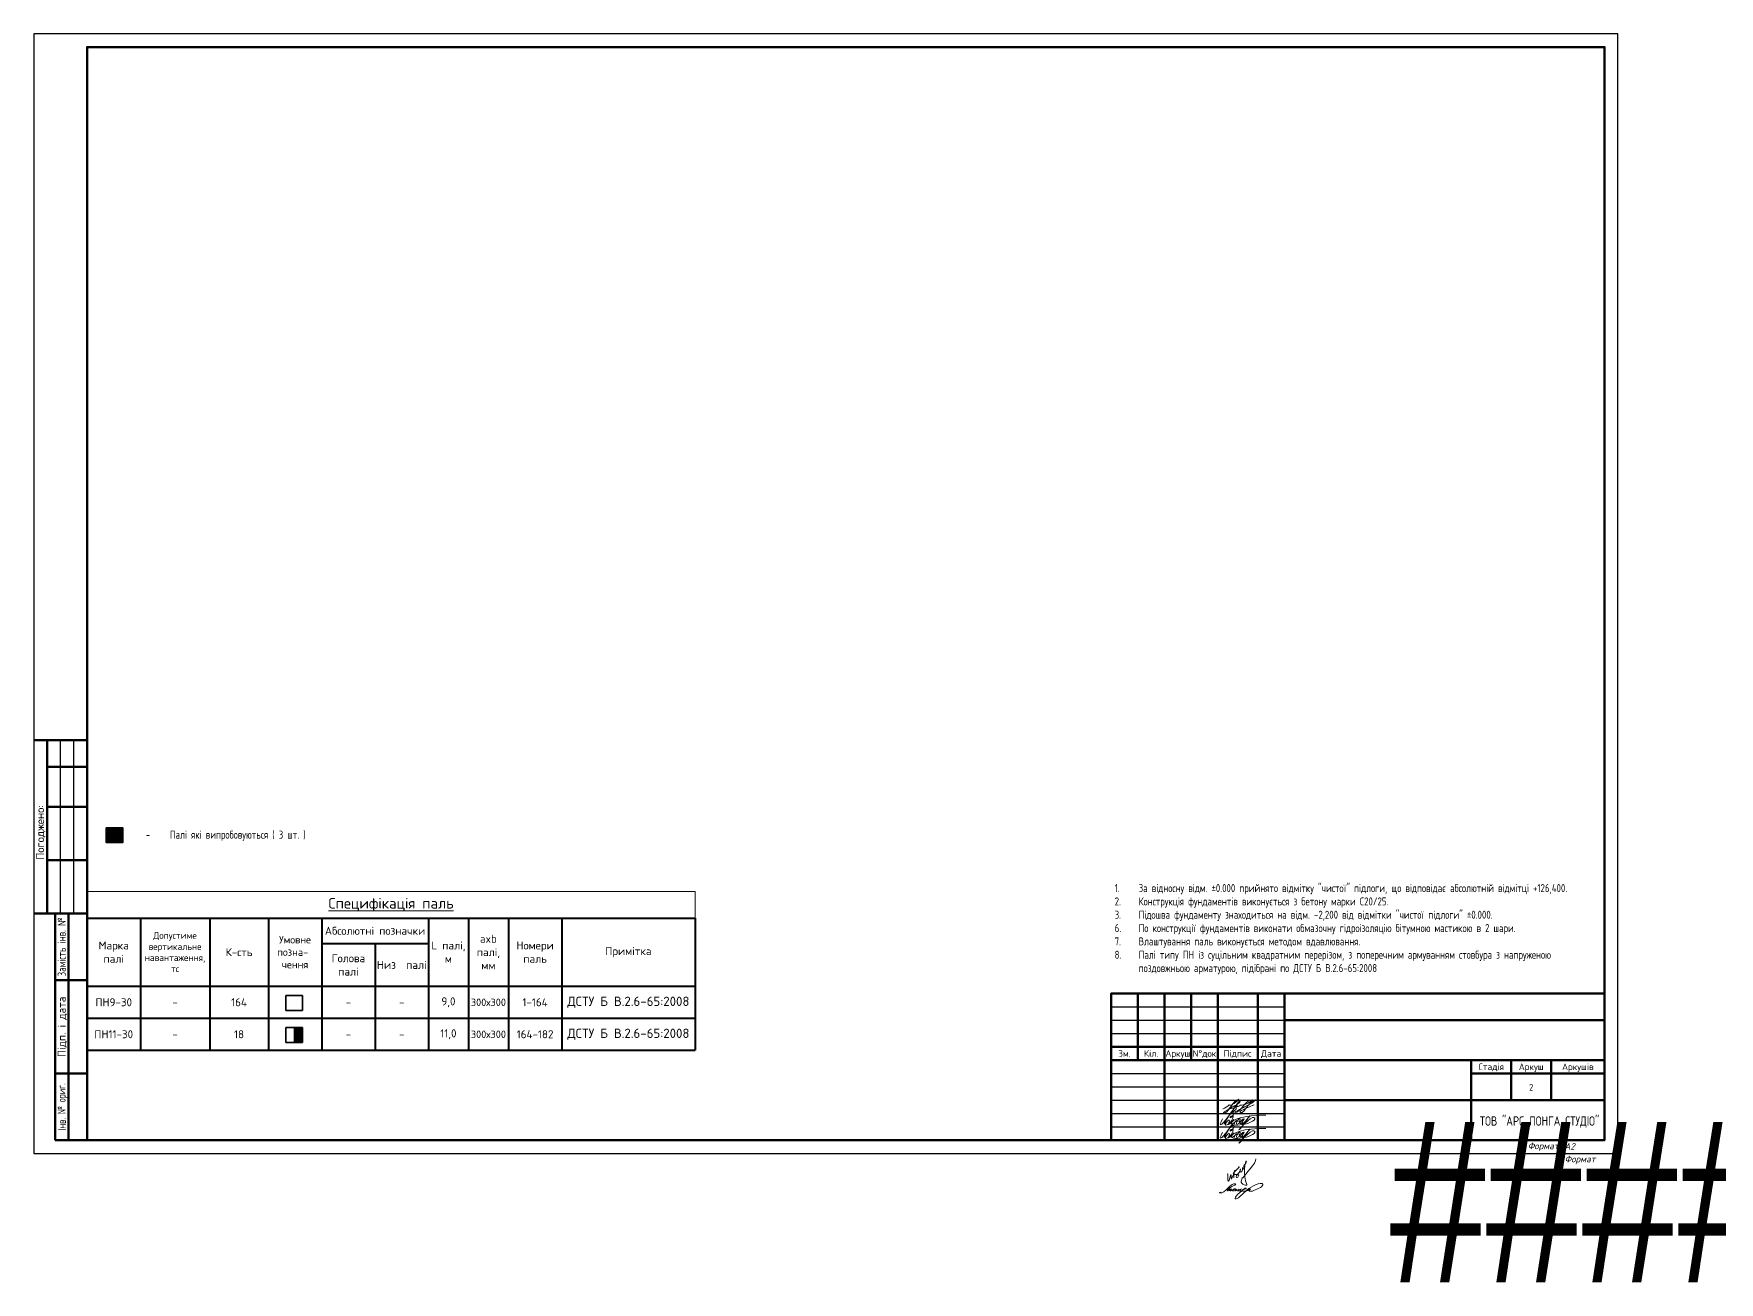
# Paper-space layout 'Схема розміщення паль' of a CAD drawing. Header units: millimetres. Extents: x 138 to 1402, y -50 to 418.
# Drawn here: x 138 to 770, y -50 to 418 of the extents above; entities that cross this region are included whole.
import ezdxf
from ezdxf.enums import TextEntityAlignment as Align

# ---------------------------------------------------------------- set-up
doc = ezdxf.new("R2018")
doc.units = ezdxf.units.MM
doc.layers.get('0').update_dxf_attribs({"lineweight": 0})
doc.layers.add('_U+0421_U+043B_U+043E_U+0439 1', color=7, linetype='Continuous')
doc.layers.add('signature', color=7, linetype='Continuous')
doc.layers.add('КС_стіни', color=250, linetype='Continuous', lineweight=30)
doc.layers.add('Лоток', color=3, linetype='Continuous', lineweight=40)
doc.styles.add('2.5', font='isocpeur.TTF', dxfattribs={"width": 0.8, "height": 2.5})
doc.styles.add('GOST 2.304', font='isocpeur.TTF')
doc.styles.get("Standard").update_dxf_attribs({"font": 'isocpeur.TTF'})
doc.styles.add('Аннотативный', font='isocpeur.TTF')
doc.styles.add('ГОСТ 2.304', font='CS_Gost2304.shx')

# ---------------------------------------------------------------- blocks, each defined once
blk = doc.blocks.new('Форматы - Украина1')
at = {"lineweight": 50}
for points in [[(-190, 5), (-190, 60)], [(-190, 60), (-5, 60)], [(-5, 60), (-5, 5), (-190, 5)], [(-180, 60), (-180, 35)], [(-170, 60), (-170, 5)], [(-160, 60), (-160, 35)], [(-150, 60), (-150, 5)], [(-135, 60), (-135, 5)], [(-125, 5), (-125, 60)], [(-5, 50), (-125, 50)], [(-190, 40), (-125, 40)], [(-5, 35), (-190, 35)], [(-55, 35), (-55, 5)], [(-40, 35), (-40, 20)], [(-25, 35), (-25, 20)], [(-5, 30), (-55, 30)], [(-5, 20), (-125, 20)]]:
    blk.add_lwpolyline(points, dxfattribs=at)
for points in [[(-190, 55), (-125, 55)], [(-190, 50), (-125, 50)], [(-190, 45), (-125, 45)], [(-190, 30), (-125, 30)], [(-125, 25), (-190, 25)], [(-190, 20), (-125, 20)], [(-190, 15), (-125, 15)], [(-190, 10), (-125, 10)]]:
    blk.add_lwpolyline(points)
at = {"linetype": 'Continuous', "style": '2.5'}
for s, p in [('Зм.', (-185, 37.5)), ('Кіл.', (-175, 37.5)), ('Аркуш', (-165, 37.5)), ('N%%dдок', (-155, 37.5)), ('Підпис', (-142.62, 37.5)), ('Дата', (-130, 37.5)), ('Стадія', (-47.5, 32.5)), ('Аркуш', (-32.5, 32.5)), ('Аркушів', (-15, 32.5))]:
    blk.add_text(s, height=2.5, dxfattribs=at).set_placement(p, align=Align.MIDDLE_CENTER)
at = {"ltscale": 50, "insert": (-29.36, 13.92), "char_height": 3.5, "width": 47.5768, "attachment_point": 2, "style": 'ГОСТ 2.304'}
blk.add_mtext('{\\fISOCPEUR|b0|i0|c204|p34;\\W0.8;ТОВ "АРС ЛОНГА СТУДІО" }', dxfattribs=at)
at = {"color": 6, "linetype": 'ByBlock', "lineweight": 30, "width": 0.8}
for tag, height, p in [('НОМЕРДОГОВОРА', 2.5, (-64.29, 55.11)), ('НАЗВАНИЕОБЪЕКТА', 2.5, (-64.29, 42.21)), ('КОМПЛЕКТЧЕРТЕЖЕЙ', 2.5, (-90.03, 27.53)), ('СТАДИЯ', 2.5, (-47.39, 24.88)), ('ПЕРЕВІРИВ', 2.5, (-180.25, 12.44)), ('РОЗРОБИВ', 2.5, (-180.25, 17.44)), ('ВИКОНАВЕЦЬ', 2.3, (-160.25, 17.44)), ('ПРОВЕРЯЮЩИЙ', 2, (-160.25, 12.44)), ('ПЕРЕВІРИВ', 2.5, (-180.25, 7.44)), ('ПРОВЕРЯЮЩИЙ', 2, (-160.25, 7.44)), ('НАЗВАНИЕЛИСТА', 2.5, (-88.02, 12.18))]:
    blk.add_attdef(tag, text='', height=height, dxfattribs=at).set_placement(p, align=Align.MIDDLE_CENTER)
at = {"style": '2.5', "width": 0.8}
for tag, p in [('ЛИСТ', (-32.5, 24.79)), ('ФОРМАТ', (-17.06, 2.29))]:
    blk.add_attdef(tag, text='', height=2.5, dxfattribs=at).set_placement(p, align=Align.MIDDLE_CENTER)
at = {"style": 'ГОСТ 2.304', "oblique": 15}
blk.add_attdef('ЛИСТОВ', text='', height=3.5, dxfattribs=at).set_placement((-15, 25), align=Align.MIDDLE_CENTER)
for tag, p in [('ДОЛЖНОСТЬ(3)', (-189, 22.54)), ('ФАМИЛИЯ(3)', (-169, 22.5))]:
    blk.add_attdef(tag, text='', height=2.5, dxfattribs=at).set_placement(p, align=Align.MIDDLE_LEFT)
blk = doc.blocks.new('A$C1c6392b8')
at = {"color": 7, "linetype": 'Continuous', "lineweight": 5}
for p, q in [((-1372, -413), (-1378, -419)), ((-1378, -419), (-1378, -424)), ((-1378, -424), (-1375, -426)), ((-1375, -426), (-1319, -429)), ((-1353, -403), (-1372, -413)), ((-1330, -395), (-1353, -403)), ((-1314, -395), (-1330, -395)), ((-1319, -429), (-1310, -428)), ((-1310, -428), (-1290, -417)), ((-1290, -417), (-1218, -382)), ((-1218, -382), (-1206, -374)), ((-1206, -374), (-1143, -324)), ((-1143, -324), (-1068, -248)), ((-1079, -318), (-1083, -324)), ((-1083, -324), (-1082, -330)), ((-1082, -330), (-1077, -339)), ((-1055, -294), (-1079, -318)), ((-1077, -339), (-1072, -343)), ((-1072, -343), (-1062, -345)), ((-1068, -248), (-999, -190)), ((-1005, -244), (-1055, -294)), ((-1028, -325), (-1031, -335)), ((-1031, -335), (-1028, -343)), ((-1020, -311), (-1028, -325)), ((-1028, -343), (-1020, -344)), ((-1006, -293), (-1020, -311)), ((-1020, -344), (-1001, -338)), ((-975, -266), (-1006, -293)), ((-955, -209), (-1005, -244)), ((-1001, -338), (-987, -330)), ((-999, -190), (-936, -133)), ((-992, -284), (-991, -283)), ((-992, -287), (-992, -284)), ((-991, -294), (-992, -287)), ((-991, -283), (-988, -283)), ((-985, -306), (-991, -294)), ((-988, -283), (-964, -286)), ((-987, -330), (-981, -324)), ((-979, -317), (-985, -306)), ((-981, -324), (-979, -317)), ((-964, -322), (-971, -332)), ((-971, -332), (-970, -340)), ((-970, -340), (-964, -343)), ((-964, -286), (-936, -284)), ((-954, -311), (-964, -322)), ((-964, -343), (-949, -343)), ((-915, -184), (-955, -209)), ((-930, -284), (-954, -311)), ((-949, -343), (-919, -335)), ((-936, -133), (-902, -110)), ((-936, -284), (-930, -284)), ((-930, -284), (-925, -277)), ((-919, -335), (-888, -316)), ((-867, -160), (-915, -184)), ((-902, -110), (-871, -94)), ((-886, -324), (-889, -334)), ((-889, -334), (-888, -340)), ((-888, -316), (-855, -293)), ((-888, -340), (-880, -344)), ((-872, -305), (-886, -324)), ((-880, -344), (-870, -348)), ((-871, -94), (-837, -84)), ((-870, -348), (-848, -352)), ((-801, -128), (-867, -160)), ((-855, -293), (-826, -277)), ((-848, -352), (-823, -347)), ((-837, -84), (-809, -83)), ((-826, -277), (-810, -269)), ((-823, -347), (-795, -339)), ((-810, -269), (-791, -268)), ((-809, -83), (-787, -84)), ((-791, -298), (-804, -308)), ((-774, -114), (-801, -128)), ((-795, -339), (-774, -329)), ((-794, -629), (-782, -590)), ((-793, -642), (-794, -629)), ((-791, -268), (-782, -269)), ((-781, -292), (-791, -298)), ((-787, -84), (-779, -87)), ((-782, -269), (-777, -273)), ((-782, -590), (-752, -545)), ((-777, -284), (-781, -292)), ((-779, -87), (-770, -95)), ((-774, -329), (-779, -342)), ((-779, -342), (-778, -349)), ((-778, -349), (-771, -352)), ((-777, -273), (-777, -284)), ((-769, -103), (-774, -114)), ((-774, -329), (-749, -307)), ((-771, -352), (-759, -351)), ((-770, -95), (-769, -103)), ((-759, -351), (-704, -336)), ((-752, -545), (-690, -473)), ((-749, -307), (-717, -284)), ((-711, -630), (-749, -646)), ((-717, -284), (-712, -281)), ((-667, -605), (-711, -630)), ((-704, -336), (-681, -325)), ((-690, -339), (-693, -347)), ((-693, -347), (-692, -355)), ((-692, -355), (-689, -358)), ((-681, -325), (-690, -339)), ((-690, -473), (-616, -408)), ((-689, -358), (-670, -351)), ((-681, -325), (-660, -309)), ((-670, -351), (-632, -327)), ((-610, -564), (-667, -605)), ((-660, -309), (-634, -285)), ((-632, -327), (-592, -302)), ((-616, -408), (-541, -342)), ((-606, -333), (-611, -346)), ((-611, -346), (-608, -352)), ((-515, -466), (-610, -564)), ((-608, -352), (-600, -354)), ((-596, -315), (-606, -333)), ((-600, -354), (-577, -344)), ((-585, -297), (-596, -315)), ((-592, -302), (-552, -276)), ((-577, -344), (-542, -328)), ((-542, -328), (-492, -311)), ((-541, -342), (-517, -320)), ((-517, -344), (-519, -351)), ((-519, -351), (-517, -358)), ((-496, -303), (-517, -344)), ((-517, -358), (-511, -362)), ((-354, -326), (-515, -466)), ((-511, -362), (-473, -364)), ((-475, -286), (-496, -303)), ((-492, -311), (-432, -286)), ((-429, -253), (-475, -286)), ((-473, -364), (-445, -361)), ((-445, -361), (-420, -353)), ((-432, -286), (-385, -267)), ((-417, -243), (-429, -253)), ((-420, -353), (-345, -344)), ((-405, -243), (-417, -243)), ((-393, -244), (-405, -243)), ((-385, -251), (-393, -244)), ((-380, -258), (-385, -251)), ((-385, -267), (-381, -263)), ((-381, -263), (-380, -258)), ((-271, -263), (-354, -326)), ((-345, -344), (-309, -334)), ((-309, -334), (-274, -310)), ((-274, -310), (-239, -279)), ((-189, -209), (-271, -263)), ((-263, -329), (-268, -338)), ((-268, -338), (-267, -349)), ((-267, -349), (-256, -360)), ((-235, -302), (-263, -329)), ((-256, -360), (-248, -362)), ((-248, -362), (-218, -364)), ((-239, -279), (-224, -270)), ((-214, -268), (-235, -302)), ((-224, -270), (-216, -267)), ((-218, -364), (-144, -355)), ((-216, -267), (-214, -268)), ((-101, -161), (-189, -209)), ((-144, -355), (-59, -325)), ((-29, -127), (-101, -161)), ((-59, -325), (49, -272)), ((77, -86), (-29, -127)), ((49, -272), (167, -216)), ((143, -69), (77, -86)), ((202, -66), (143, -69)), ((167, -216), (200, -191)), ((200, -191), (225, -157)), ((223, -67), (202, -66)), ((238, -77), (223, -67)), ((225, -157), (246, -118)), ((244, -96), (238, -77)), ((246, -118), (244, -96)), ((-789, -647), (-793, -642)), ((-775, -648), (-789, -647)), ((-749, -646), (-775, -648))]:
    blk.add_line(p, q, dxfattribs=at)
blk = doc.blocks.new('A$Ce5c1ad16')
at = {"layer": 'Лоток', "color": 4, "linetype": 'ByBlock', "lineweight": 5, "xscale": 0.01, "yscale": 0.01, "zscale": 0.01}
blk.add_blockref('A$C1c6392b8', (-10.61, -4.61), dxfattribs=at)
blk = doc.blocks.new('A$C777a1fed')
at = {"layer": '_U+0421_U+043B_U+043E_U+0439 1', "color": 7, "lineweight": 5}
for points, knots in [([(-114, 32), (-111, 33), (-151, -26), (-133, -26), (-115, -26), (-17, 109), (-18, 113), (-19, 117), (-101, -7), (-99, -20)], [0, 0, 0, 0, 1, 1, 1, 2, 2, 2, 3, 3, 3, 3]), ([(-112, -6), (-112, -6), (-95, -12), (-75, 28), (-70, 38), (-31, 100), (-10, 94), (3, 91), (-27, 37), (-44, 40), (-52, 42), (-16, 76), (-16, 51), (-16, 17), (-62, -30), (-84, -28), (-106, -26), (-58, 26), (-52, 20), (-40, 7), (-70, -24), (-60, -24), (-50, -24), (-6, 22), (-8, 24), (-10, 26), (-41, -16), (-28, -18), (-13, -20), (17, 18), (15, 19), (13, 20), (-11, -17), (-4, -18)], [0, 0, 0, 0, 1, 1, 1, 2, 2, 2, 3, 3, 3, 4, 4, 4, 5, 5, 5, 6, 6, 6, 7, 7, 7, 8, 8, 8, 9, 9, 9, 10, 10, 10, 11, 11, 11, 11]), ([(38, 3), (40, 3), (55, 21), (50, 30), (41, 45), (0, -18), (21, -19), (42, -20), (67, 22), (71, 22), (75, 22), (71, 9), (76, 11), (81, 13), (93, 29), (86, 32), (79, 35), (37, -11), (52, -15), (67, -19), (80, 24), (83, 23), (86, 22), (52, -24), (68, -17), (84, -10), (143, 57), (142, 61), (141, 65), (91, -11), (77, -30), (63, -49), (41, -74), (39, -72), (37, -70), (150, 55), (179, 44), (222, 28), (132, -14), (92, -20), (77, -22), (-26, -42), (-31, -12), (-37, 20), (85, 69), (291, 65)], [0, 0, 0, 0, 1, 1, 1, 2, 2, 2, 3, 3, 3, 4, 4, 4, 5, 5, 5, 6, 6, 6, 7, 7, 7, 8, 8, 8, 9, 9, 9, 10, 10, 10, 11, 11, 11, 12, 12, 12, 13, 13, 13, 14, 14, 14, 15, 15, 15, 15])]:
    blk.add_open_spline(points, degree=3, knots=knots, dxfattribs=at)
blk = doc.blocks.new('A$Cf9797420')
at = {"layer": '_U+0421_U+043B_U+043E_U+0439 1', "color": 12, "lineweight": 5}
for points, knots in [([(21, 94), (23, 91), (29, 95), (28, 90), (27, 85), (-29, 41), (-26, 30), (-24, 23), (-9, 23), (14, 24), (37, 25), (15, -4), (9, -4), (3, -4), (-15, -1), (23, 37), (44, 58), (43, 80), (37, 70), (36, 69), (30, 43), (42, 44), (54, 45), (61, 85), (58, 86), (55, 87), (61, 67), (66, 73), (71, 79), (69, 111), (72, 109), (75, 107), (100, 139), (91, 145), (82, 151), (58, 15), (97, -66), (107, -87), (37, -64), (45, -37), (64, 29), (50, -23), (63, -3), (76, 17), (182, 130), (178, 163)], [0, 0, 0, 0, 1, 1, 1, 2, 2, 2, 3, 3, 3, 4, 4, 4, 5, 5, 5, 6, 6, 6, 7, 7, 7, 8, 8, 8, 9, 9, 9, 10, 10, 10, 11, 11, 11, 12, 12, 12, 13, 13, 13, 14, 14, 14, 15, 15, 15, 15]), ([(-76, 25), (-76, 25), (-81, 31), (-76, 30), (-71, 29), (-79, -38), (-70, -37), (-61, -36), (-51, 27), (-47, 22), (-43, 17), (-50, -22), (-43, -18), (-36, -14), (-9, 62), (-13, 63), (-17, 64), (-23, -4), (-20, -7)], [0, 0, 0, 0, 1, 1, 1, 2, 2, 2, 3, 3, 3, 4, 4, 4, 5, 5, 5, 6, 6, 6, 6])]:
    blk.add_open_spline(points, degree=3, knots=knots, dxfattribs=at)
blk = doc.blocks.new('*T13')
at = {"linetype": 'ByBlock', "lineweight": 40, "transparency": 16777216}
for p, q in [((0, -10), (228, -10)), ((0, -10), (0, -59.6)), ((20, -10), (20, -59.6)), ((46, -10), (46, -59.6)), ((68, -10), (68, -59.6)), ((88, -10), (88, -59.6)), ((128, -10), (128, -59.6)), ((143, -10), (143, -59.6)), ((158, -10), (158, -59.6)), ((178, -10), (178, -59.6)), ((228, -10), (228, -59.6)), ((88, -19.6), (128, -19.6)), ((108, -19.6), (108, -59.6)), ((0, -35.6), (228, -35.6)), ((0, -47.6), (228, -47.6)), ((0, -59.6), (228, -59.6))]:
    blk.add_line(p, q, dxfattribs=at)
at = {"layer": 'Defpoints', "color": 8, "linetype": 'ByBlock', "lineweight": 0, "transparency": 16777216}
for p, q in [((0, 0), (228, 0)), ((0, 0), (0, -10)), ((228, 0), (228, -10))]:
    blk.add_line(p, q, dxfattribs=at)
at = {"transparency": 16777216, "attachment_point": 5, "style": 'Аннотативный'}
for s, insert, char_height, width in [('{\\LСпецифікація паль}', (114, -5), 4, 225), ('Марка палі', (10, -22.8), 3, 18), ('Допустиме вертикальне навантаження, тс', (33, -22.8), 2.5, 24), ('Умовне позна-  чення', (78, -22.8), 2.8, 18), ('Абсолютні позначки', (108, -14.8), 3, 38), ('L палі, м', (135.5, -22.8), 3, 13), ('axb палі, мм', (150.5, -22.8), 3, 13), ('Номери паль', (168, -22.8), 3, 18), ('К-сть', (57, -22.8), 3, 20), ('Голова палі', (98, -27.6), 3, 18), ('Примітка', (203, -22.8), 3, 48), ('Низ  палі', (118, -27.6), 3, 18), ('ПН9-30', (10, -41.6), 3, 19), ('-', (33, -41.6), 3, 25), ('164', (57, -41.6), 3, 21), ('-', (98, -41.6), 3, 19), ('-', (118, -41.6), 3, 19), ('9,0', (135.5, -41.6), 3, 14), ('300х300', (150.5, -41.6), 2.8, 14), ('1-164', (168, -41.6), 3, 19), ('ДСТУ Б В.2.6-65:2008', (203, -41.6), 3.5, 49), ('ПН11-30', (10, -53.6), 3, 19), ('-', (33, -53.6), 3, 25), ('18', (57, -53.6), 3, 21), ('-', (98, -53.6), 3, 19), ('-', (118, -53.6), 3, 19), ('11,0', (135.5, -53.6), 3, 14), ('300х300', (150.5, -53.6), 2.8, 14), ('164-182', (168, -53.6), 3, 19), ('ДСТУ Б В.2.6-65:2008', (203, -53.6), 3.5, 49)]:
    blk.add_mtext(s, dxfattribs=dict(at, insert=insert, char_height=char_height, width=width))
blk = doc.blocks.new('A$C7405f228')
at = {"layer": 'signature', "color": 7, "lineweight": 20}
blk.add_open_spline([(-12, -2.1), (-12.1, -2.1), (-12.2, -2.1), (-12.3, -2.1), (-10.5, -1.4), (-8.8, -0.4), (-7.4, 1), (-7.6, 1), (-7.8, 0.8), (-7.8, 0.6), (-6.9, 0.4), (-6.1, 0.8), (-5.3, 1.2), (-3.4, 2.1), (-1.7, 3.4), (-0.4, 5), (-2.8, 4.3), (-4.5, 2.3), (-5.9, 0.2), (-7.3, -1.8), (-8.7, -4), (-10.8, -5.3), (-11.1, -5.5), (-11.6, -5.6), (-11.7, -5.3), (-11.8, -5.1), (-11.6, -4.9), (-11.5, -4.7), (-11.1, -4.3), (-10.7, -4.1), (-10.3, -3.8), (-7.5, -2.2), (-4.8, -0.6), (-2, 0.9), (-0.8, 1.7), (0.5, 2.5), (0.9, 3.9), (0.2, 3.8), (-0.4, 3.2), (-0.8, 2.6), (-1.8, 1.3), (-2.7, 0), (-3.6, -1.4), (-4.3, -2.4), (-4.9, -3.3), (-5.2, -4.5), (-4.1, -3.8), (-3, -3.1), (-2.4, -2.1), (-2.2, -1.8), (-2, -1.4), (-2.3, -1.1), (-2.4, -0.9), (-2.5, -0.8), (-2.7, -0.8), (-4.3, -0.1), (-6.3, -0.4), (-7.6, -1.7), (-5.6, -1.9), (-3.5, -1.4), (-1.8, -0.2), (-1.6, -0.1), (-1.4, 0.2), (-1.5, 0.4), (-2, 0.4), (-2.5, 0.1), (-2.7, -0.3), (-1.5, -0.6), (-0.1, -0.3), (0.8, 0.6), (1.5, 0.5), (2.1, 0.6), (2.8, 0.8), (5.4, 1.4), (7.8, 2.7), (9.7, 4.5), (7.4, 4.5), (5.4, 2.9), (3.9, 1.2), (2.3, -0.5), (1.1, -2.5), (-0.8, -3.9), (-1.5, -4.4), (-2.4, -4.9), (-3.2, -4.6), (-2.8, -4.2), (-2.2, -3.9), (-1.6, -3.6), (0.8, -2.3), (3.3, -1), (5.8, 0.3), (8, 1.5), (10.3, 2.8), (12.1, 4.6), (10.6, 4.6), (9.3, 3.5), (8.2, 2.4), (6.8, 0.9), (5.6, -0.7), (4.4, -2.4), (3.9, -3.1), (3.4, -3.9), (2.7, -4.4), (2, -4.8), (1, -5), (0.3, -4.5), (0.5, -3.9), (1.1, -3.6), (1.7, -3.3), (4.7, -1.7), (7.8, -0.4), (10.9, 0.9), (10.4, 0.8), (9.9, 0.6), (9.4, 0.4)], degree=3, knots=[0, 0, 0, 0, 1, 1, 1, 2, 2, 2, 3, 3, 3, 4, 4, 4, 5, 5, 5, 6, 6, 6, 7, 7, 7, 8, 8, 8, 9, 9, 9, 10, 10, 10, 11, 11, 11, 12, 12, 12, 13, 13, 13, 14, 14, 14, 15, 15, 15, 16, 16, 16, 17, 17, 17, 18, 18, 18, 19, 19, 19, 20, 20, 20, 21, 21, 21, 22, 22, 22, 23, 23, 23, 24, 24, 24, 25, 25, 25, 26, 26, 26, 27, 27, 27, 28, 28, 28, 29, 29, 29, 30, 30, 30, 31, 31, 31, 32, 32, 32, 33, 33, 33, 34, 34, 34, 35, 35, 35, 36, 36, 36, 37, 37, 37, 38, 38, 38, 38], dxfattribs=at)
blk = doc.blocks.new('A$C0f0befdb')
at = {"color": 4, "linetype": 'ByBlock', "xscale": 0.508, "yscale": 0.508}
blk.add_blockref('A$C7405f228', (-7.66, -2.53), dxfattribs=at)

psp = doc.layouts.new('Схема розміщення паль')

# ---------------------------------------------------------------- hatches: boundary and pattern name
at = {"linetype": 'ByBlock', "lineweight": 30}
h = psp.add_hatch(color=256, dxfattribs=at)
h.dxf.hatch_style = 1
h.paths.add_polyline_path([(238.55, 45.63), (235.45, 45.63), (235.45, 40.07), (238.55, 40.07)])
at = {"layer": 'Лоток', "linetype": 'ByBlock', "lineweight": 35}
h = psp.add_hatch(color=256, dxfattribs=at)
h.dxf.hatch_style = 1
h.paths.add_polyline_path([(171.16, 120.61), (164.96, 120.61), (164.96, 115.04), (171.16, 115.04)])

# ---------------------------------------------------------------- linework, layer by layer
at = {"color": 5, "linetype": 'Continuous', "lineweight": 60}
for p, q in [((157.76, 153.41), (137.76, 153.41)), ((142.76, 88.41), (142.76, 153.41)), ((142.76, 143.41), (157.76, 143.41)), ((142.76, 128.41), (157.76, 128.41)), ((142.76, 108.41), (157.76, 108.41)), ((137.76, 88.41), (157.76, 88.41)), ((145.76, 3.41), (145.76, 88.41)), ((150.76, 3.41), (150.76, 88.41)), ((145.76, 63.41), (157.76, 63.41)), ((551.76, 58.41), (551.76, 33.41)), ((561.76, 58.41), (561.76, 3.41)), ((571.76, 58.41), (571.76, 33.41)), ((581.76, 58.41), (581.76, 3.41)), ((596.76, 58.41), (596.76, 3.41)), ((606.76, 3.41), (606.76, 58.4)), ((606.76, 48.41), (726.76, 48.41)), ((541.76, 38.41), (606.76, 38.41)), ((541.76, 33.41), (726.76, 33.41)), ((676.76, 3.41), (676.76, 33.41)), ((676.76, 33.41), (676.76, 3.41)), ((691.76, 33.41), (691.76, 18.41)), ((706.76, 33.41), (706.76, 18.41)), ((145.76, 28.41), (157.76, 28.41)), ((676.76, 28.41), (726.76, 28.41)), ((606.76, 18.41), (726.76, 18.41)), ((157.76, 3.41), (145.76, 3.41))]:
    psp.add_line(p, q, dxfattribs=at)
at = {"color": 5, "linetype": 'Continuous', "lineweight": -2}
for p, q in [((147.76, 88.41), (147.76, 153.41)), ((152.76, 88.41), (152.76, 153.41)), ((541.76, 53.41), (606.76, 53.41)), ((541.76, 48.41), (606.76, 48.41)), ((541.76, 43.41), (606.76, 43.41)), ((541.76, 28.41), (606.76, 28.41)), ((541.76, 23.41), (606.76, 23.41)), ((541.76, 18.41), (606.76, 18.41)), ((541.76, 13.41), (606.76, 13.41)), ((541.76, 8.41), (606.76, 8.41))]:
    psp.add_line(p, q, dxfattribs=at)
at = {"color": 4, "linetype": 'ByBlock', "lineweight": 30}
psp.add_line((235.45, 45.63), (235.45, 40.07), dxfattribs=at)
at = {"color": 5, "linetype": 'Continuous', "lineweight": -2}
psp.add_lwpolyline([(137.76, -1.59), (731.76, -1.59), (731.76, 418.41), (137.76, 418.41), (137.76, -1.59)], dxfattribs=at)
at = {"color": 5, "linetype": 'Continuous', "lineweight": 60}
psp.add_lwpolyline([(157.76, 3.41), (726.76, 3.41), (726.76, 413.41), (157.76, 413.41), (157.76, 3.41)], dxfattribs=at)
psp.add_lwpolyline([(726.76, 3.41), (541.76, 3.41), (541.76, 58.41), (726.76, 58.41)], close=True, dxfattribs=at)
at = {"layer": 'Лоток', "color": 6, "linetype": 'ByBlock', "lineweight": 35}
for points in [[(164.96, 120.61), (171.16, 120.61), (171.16, 115.04), (164.96, 115.04)], [(232.35, 57.63), (238.55, 57.63), (238.55, 52.07), (232.35, 52.07)], [(232.35, 45.63), (238.55, 45.63), (238.55, 40.07), (232.35, 40.07)]]:
    psp.add_lwpolyline(points, close=True, dxfattribs=at)

# ---------------------------------------------------------------- block references
psp.add_blockref('*T13', (157.76, 96.72))
at = {"lineweight": 5}
ref = psp.add_blockref('Форматы - Украина1', (731.76, -1.59), dxfattribs=at)
ref.add_attrib('ЛИСТ', '2', dxfattribs={"height": 2.5, "style": '2.5', "width": 0.8}).set_placement((699.26, 23.2), align=Align.MIDDLE_CENTER)
lines = psp.add_mtext('\\W0.8000;#####################', dxfattribs={"color": 6, "linetype": 'ByBlock', "insert": (646.21, 10.59), "char_height": 60.5019, "attachment_point": 1})
ref.add_attrib('НАЗВАНИЕЛИСТА', '', (646.21, 10.59)).embed_mtext(lines)
at = {"layer": 'Лоток', "color": 4, "linetype": 'ByBlock', "lineweight": 5}
for name, p, xscale, yscale, zscale in [('A$C777a1fed', (588.13, 10.18), 0.04000000000000001, 0.04000000000000001, 0.04000000000000001), ('A$C777a1fed', (588.13, 5.18), 0.04000000000000001, 0.04000000000000001, 0.04000000000000001), ('A$Cf9797420', (588.64, -10.45), 0.04166666666666667, 0.04166666666666667, 0.04166666666666667)]:
    psp.add_blockref(name, p, dxfattribs=dict(at, xscale=xscale, yscale=yscale, zscale=zscale))
at = {"layer": 'Лоток', "color": 6, "linetype": 'ByBlock', "lineweight": 35}
psp.add_blockref('A$C0f0befdb', (597.49, 18.73), dxfattribs=at)
at = {"layer": 'Лоток', "color": 4, "linetype": 'ByBlock', "lineweight": 5}
psp.add_blockref('A$Ce5c1ad16', (606.76, -7.53), dxfattribs=at)

# ---------------------------------------------------------------- texts
at = {"color": 5, "linetype": 'Continuous', "lineweight": -2, "style": 'GOST 2.304'}
psp.add_text('Погоджено:', height=3, rotation=90, dxfattribs=at).set_placement((141.65, 108.57))
at = {"color": 5, "linetype": 'Continuous', "lineweight": -2, "style": '2.5'}
for s, rotation, width, p in [('Замість інв. №', 90, 0.8, (148.26, 75.91)), ('Інв. № ориг.', 90.7, 0.7, (148.26, 15.91))]:
    psp.add_text(s, height=3, rotation=rotation, dxfattribs=dict(at, width=width)).set_placement(p, align=Align.MIDDLE_CENTER)
psp.add_text('Підп. і дата', height=3, rotation=90, dxfattribs=at).set_placement((148.26, 45.91), align=Align.MIDDLE_CENTER)
at = {"color": 5, "linetype": 'Continuous', "lineweight": -2, "style": 'GOST 2.304', "oblique": 15}
psp.add_text('Формат', height=2.5, dxfattribs=at).set_placement((709.5, 0), align=Align.RIGHT)
at = {"color": 5, "linetype": 'Continuous', "lineweight": 30, "style": 'GOST 2.304', "oblique": 15}
for s, p in [('A2', (711.65, -0.2)), ('Формат', (711.81, -4.96))]:
    psp.add_text(s, height=2.5, dxfattribs=at).set_placement(p)
at = {"layer": 'КС_стіни', "lineweight": 30, "char_height": 3, "attachment_point": 1, "style": '2.5'}
for s, insert in [('\\A1;\\pxi-3,l4,t4;-^IПалі які випробовуються ( 3 шт. ) ', (176.82, 119.49)), ('\\A1;\\pxi-3,l4,t4;1.^IЗа відносну відм. ±0.000 прийнято відмітку "чистої" підлоги, що відповідає абсолютній відмітці +126,400.\\P2.^IКонструкція фундаментів виконується з бетону марки С20/25.\\P3.^IПідошва фундаменту знаходиться на відм. -2,200 від відмітки "чистої підлоги" ±0.000.\\P6.^IПо конструкції фундаментів виконати обмазочну гідроізоляцію бітумною мастикою в 2 шари.\\P7.^IВлаштування паль виконується методом вдавлювання.\\P8.^IПалі типу ПН із суцільним квадратним перерізом, з поперечним армуванням стовбура з напруженою поздовжньою арматурою, підібрані по ДСТУ Б В.2.6-65:2008', (540.08, 99.45))]:
    psp.add_mtext_dynamic_manual_height_columns(s, width=183.3915, gutter_width=12.5, heights=[0], dxfattribs=dict(at, insert=insert))

doc.saveas('drawing.dxf')
